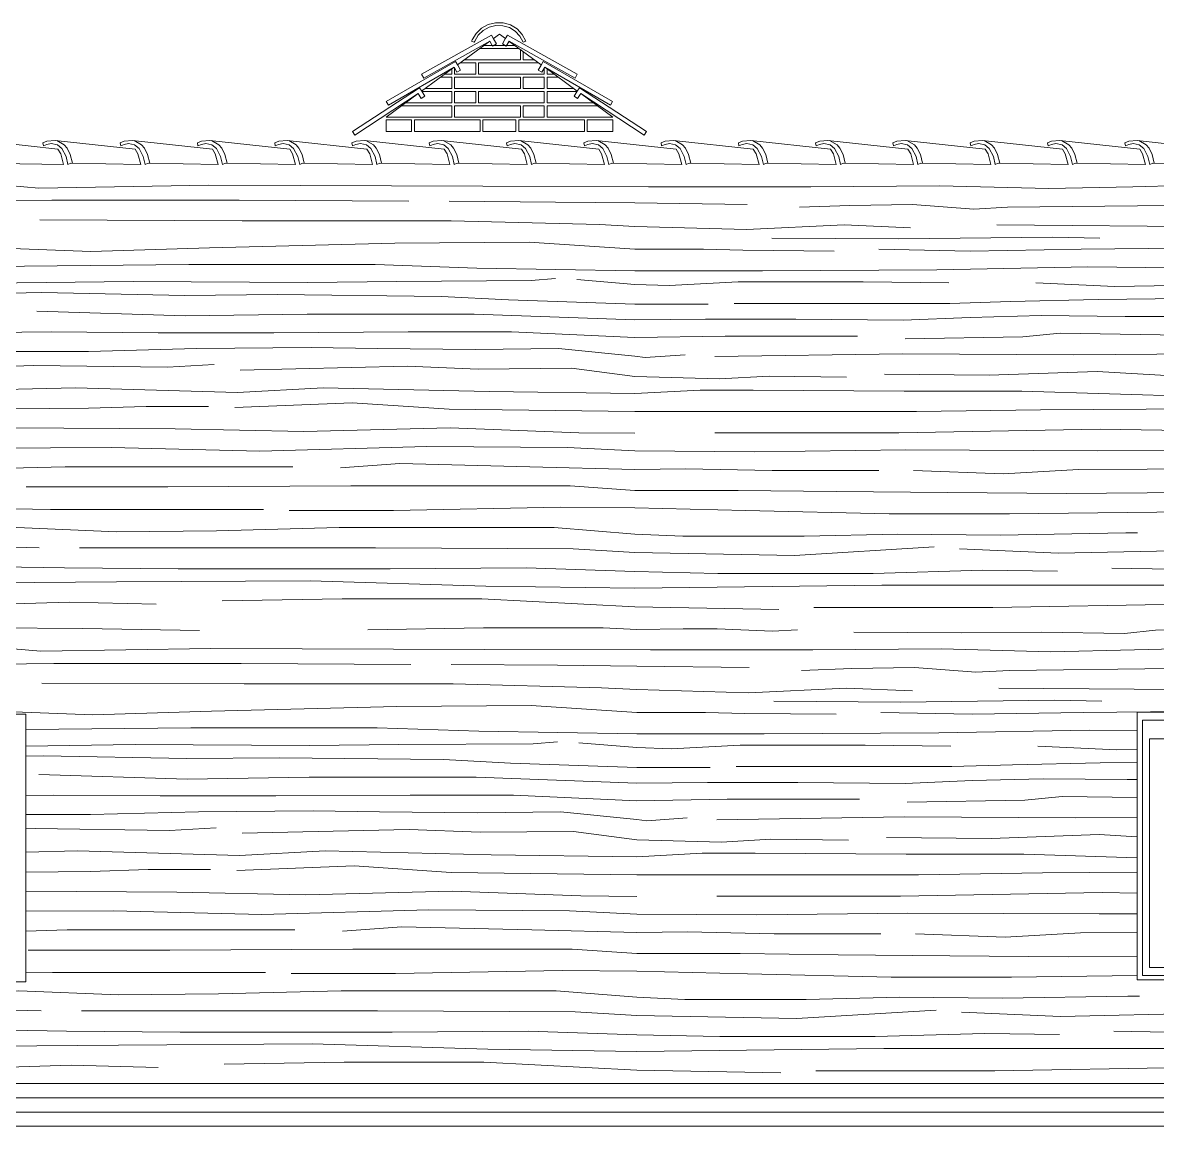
# Model space of a CAD drawing. Header units: millimetres. Extents: x -17502 to -16646, y 1856 to 2034.
# Drawn here: x -16860.433 to -16856.463, y 1867.485 to 1871.345 of the extents above; entities that cross this region are included whole.
import ezdxf

# ---------------------------------------------------------------- set-up
doc = ezdxf.new("R2010")
doc.units = ezdxf.units.MM
doc.layers.get('0').update_dxf_attribs({"lineweight": 9})
doc.layers.add('blocs', color=7, linetype='Continuous')
doc.layers.add('COUPE', color=7, linetype='Continuous', lineweight=9)

msp = doc.modelspace()

# ---------------------------------------------------------------- linework, layer by layer
at = {"lineweight": 9}
for points in [[(-16858.7859, 1871.2898), (-16858.7647, 1871.3052)], [(-16858.7435, 1871.2898), (-16858.7647, 1871.3052)], [(-16858.9111, 1871.1983), (-16858.7981, 1871.2808)], [(-16858.6962, 1871.2552), (-16858.8331, 1871.2552)], [(-16858.7099, 1871.2652), (-16858.8194, 1871.2652)], [(-16858.6183, 1871.1983), (-16858.7313, 1871.2808)], [(-16858.8878, 1871.2152), (-16858.6915, 1871.2152), (-16858.6915, 1871.2518)], [(-16858.6815, 1871.2445), (-16858.6815, 1871.2152), (-16858.6415, 1871.2152)], [(-16859.037, 1871.1062), (-16858.9233, 1871.1894)], [(-16858.9315, 1871.1833), (-16858.9315, 1871.1652), (-16858.9563, 1871.1652)], [(-16858.9015, 1871.2052), (-16858.8478, 1871.2052), (-16858.8478, 1871.1652), (-16858.9215, 1871.1652), (-16858.9215, 1871.1864)], [(-16858.6078, 1871.1864), (-16858.6078, 1871.1652), (-16858.8378, 1871.1652), (-16858.8378, 1871.2052), (-16858.6278, 1871.2052)], [(-16858.4923, 1871.1062), (-16858.6061, 1871.1894)], [(-16858.5978, 1871.1833), (-16858.5978, 1871.1652), (-16858.5731, 1871.1652)], [(-16858.97, 1871.1552), (-16858.9315, 1871.1552), (-16858.9315, 1871.1152), (-16859.0247, 1871.1152)], [(-16858.5594, 1871.1552), (-16858.5978, 1871.1552), (-16858.5978, 1871.1152), (-16858.5047, 1871.1152)], [(-16859.1615, 1871.0152), (-16859.0491, 1871.0974)], [(-16859.0364, 1871.1052), (-16858.9315, 1871.1052), (-16858.9315, 1871.0652), (-16859.0931, 1871.0652)], [(-16858.493, 1871.1052), (-16858.5978, 1871.1052), (-16858.5978, 1871.0652), (-16858.4362, 1871.0652)], [(-16858.3678, 1871.0152), (-16858.4802, 1871.0974)], [(-16859.1068, 1871.0552), (-16858.9315, 1871.0552), (-16858.9315, 1871.0152), (-16859.1615, 1871.0152)], [(-16858.4225, 1871.0552), (-16858.5978, 1871.0552), (-16858.5978, 1871.0152), (-16858.3678, 1871.0152)], [(-16854.7272, 1867.6354), (-16863.7273, 1867.6354)], [(-16854.7272, 1867.5854), (-16863.7273, 1867.5854)], [(-16854.8399, 1867.5354), (-16863.7273, 1867.5354)], [(-16854.796, 1867.4854), (-16863.7273, 1867.4854)]]:
    msp.add_lwpolyline(points, dxfattribs=at)
for points in [[(-16858.6915, 1871.1552), (-16858.9215, 1871.1552), (-16858.9215, 1871.1152), (-16858.6915, 1871.1152)], [(-16858.6078, 1871.1552), (-16858.6815, 1871.1552), (-16858.6815, 1871.1152), (-16858.6078, 1871.1152)], [(-16858.9215, 1871.1052), (-16858.8478, 1871.1052), (-16858.8478, 1871.0652), (-16858.9215, 1871.0652)], [(-16858.8378, 1871.1052), (-16858.6078, 1871.1052), (-16858.6078, 1871.0652), (-16858.8378, 1871.0652)], [(-16858.6915, 1871.0552), (-16858.9215, 1871.0552), (-16858.9215, 1871.0152), (-16858.6915, 1871.0152)], [(-16858.6078, 1871.0552), (-16858.6815, 1871.0552), (-16858.6815, 1871.0152), (-16858.6078, 1871.0152)], [(-16859.0722, 1870.9652), (-16859.1615, 1870.9652), (-16859.1615, 1871.0052), (-16859.0722, 1871.0052)], [(-16859.0622, 1871.0052), (-16858.8322, 1871.0052), (-16858.8322, 1870.9652), (-16859.0622, 1870.9652)], [(-16858.7072, 1870.9652), (-16858.8222, 1870.9652), (-16858.8222, 1871.0052), (-16858.7072, 1871.0052)], [(-16858.4672, 1871.0052), (-16858.6972, 1871.0052), (-16858.6972, 1870.9652), (-16858.4672, 1870.9652)], [(-16858.4572, 1870.9652), (-16858.3678, 1870.9652), (-16858.3678, 1871.0052), (-16858.4572, 1871.0052)], [(-16861.2832, 1868.9272), (-16860.422, 1868.9272), (-16860.422, 1867.9906), (-16861.2832, 1867.9906)], [(-16856.5337, 1868.9344), (-16855.6725, 1868.9344), (-16855.6725, 1867.9979), (-16856.5337, 1867.9979)], [(-16856.5143, 1868.9055), (-16855.6964, 1868.9055), (-16855.6964, 1868.0123), (-16856.5143, 1868.0123)], [(-16855.7204, 1868.8407), (-16856.4904, 1868.8407), (-16856.4904, 1868.0413), (-16855.7204, 1868.0413)]]:
    msp.add_lwpolyline(points, close=True, dxfattribs=at)
at = {"layer": 'blocs', "lineweight": 9}
for points in [[(-16862.7517, 1870.7832), (-16862.7318, 1870.7833), (-16862.35, 1870.7735), (-16862.0563, 1870.78), (-16861.5341, 1870.7931), (-16861.1589, 1870.7964), (-16860.64, 1870.7898), (-16860.3759, 1870.767), (-16859.7819, 1870.7768), (-16858.8225, 1870.7735), (-16858.2426, 1870.7719)], [(-16858.2426, 1870.7719), (-16857.6748, 1870.7719), (-16857.2245, 1870.7752), (-16856.8426, 1870.7654), (-16856.5489, 1870.7719), (-16856.0268, 1870.785), (-16855.6515, 1870.7883), (-16855.1326, 1870.7817), (-16854.8685, 1870.7589), (-16854.2746, 1870.7687), (-16853.3152, 1870.7654), (-16853.0327, 1870.7647)], [(-16860.8108, 1870.718), (-16860.3311, 1870.7245), (-16859.6752, 1870.7245), (-16859.0813, 1870.7212)], [(-16858.9409, 1870.7212), (-16858.5689, 1870.718), (-16858.2912, 1870.7155)], [(-16858.2912, 1870.7155), (-16857.8973, 1870.7099)], [(-16857.7146, 1870.7001), (-16857.5383, 1870.7066), (-16857.3197, 1870.7099), (-16857.1043, 1870.6936), (-16856.9868, 1870.7001), (-16856.419, 1870.7066), (-16855.8806, 1870.7132), (-16855.6527, 1870.7066), (-16855.496, 1870.7001)], [(-16860.3725, 1870.656), (-16859.6644, 1870.6528), (-16858.9334, 1870.6528), (-16858.4145, 1870.6393), (-16858.2912, 1870.6331)], [(-16858.2912, 1870.6331), (-16857.9006, 1870.6218), (-16857.5579, 1870.6381), (-16857.3262, 1870.6283)], [(-16857.0241, 1870.6382), (-16856.2344, 1870.6316), (-16855.6143, 1870.6349), (-16855.2325, 1870.6284), (-16854.9584, 1870.6414)], [(-16861.2123, 1870.5678), (-16860.7196, 1870.5646), (-16860.1941, 1870.545), (-16859.7797, 1870.558), (-16859.1303, 1870.5744), (-16858.6604, 1870.5776), (-16858.2912, 1870.5532)], [(-16857.8121, 1870.5923), (-16857.3683, 1870.5891), (-16856.8298, 1870.5956), (-16856.6634, 1870.5923)], [(-16858.2912, 1870.5532), (-16858.0503, 1870.5532), (-16857.9132, 1870.5499), (-16857.5934, 1870.5467)], [(-16857.4368, 1870.5532), (-16857.117, 1870.5467), (-16856.7286, 1870.5532), (-16856.3762, 1870.5564), (-16856.0694, 1870.5499), (-16855.8214, 1870.5662)], [(-16861.8031, 1870.4959), (-16861.6529, 1870.4894), (-16861.2907, 1870.4992), (-16860.5434, 1870.4927), (-16859.8516, 1870.4992), (-16859.1989, 1870.4992), (-16858.8432, 1870.4872), (-16858.2912, 1870.4781), (-16858.2912, 1870.4781)], [(-16858.2912, 1870.4781), (-16857.8447, 1870.4781), (-16857.2345, 1870.4813), (-16856.7058, 1870.4911), (-16856.4023, 1870.4879)], [(-16862.3955, 1870.4437), (-16862.1181, 1870.4306), (-16861.7755, 1870.4371), (-16861.5927, 1870.4469), (-16861.1032, 1870.4469), (-16860.9694, 1870.4339), (-16860.555, 1870.4339), (-16860.0467, 1870.4405), (-16859.4365, 1870.4373), (-16859.1232, 1870.4405), (-16858.6532, 1870.4438), (-16858.5684, 1870.4503)], [(-16858.4933, 1870.447), (-16858.2912, 1870.43)], [(-16858.2912, 1870.43), (-16858.1707, 1870.4258), (-16857.9292, 1870.4388), (-16857.4919, 1870.4388), (-16857.1917, 1870.4356)], [(-16856.8882, 1870.4356), (-16856.6108, 1870.4225), (-16856.2681, 1870.429), (-16856.0854, 1870.4388), (-16855.5959, 1870.4388), (-16855.4621, 1870.4258), (-16855.0476, 1870.4258), (-16854.5394, 1870.4324), (-16853.9291, 1870.4292), (-16853.6158, 1870.4324), (-16853.1459, 1870.4357), (-16853.0611, 1870.4422)], [(-16861.7284, 1870.385), (-16861.34, 1870.3883), (-16860.8505, 1870.3915), (-16860.3675, 1870.4013), (-16859.865, 1870.3915), (-16859.5419, 1870.3948), (-16858.9675, 1870.3883), (-16858.7326, 1870.3757), (-16858.2912, 1870.3606), (-16858.2912, 1870.3606)], [(-16857.9428, 1870.3638), (-16857.6556, 1870.3638), (-16857.4206, 1870.3638), (-16857.1889, 1870.3638), (-16856.9768, 1870.3704), (-16856.6701, 1870.3769), (-16856.3698, 1870.3802), (-16856.3241, 1870.3802)], [(-16858.2912, 1870.3606), (-16858.0341, 1870.3606)], [(-16860.3835, 1870.3361), (-16859.8647, 1870.3197), (-16859.4372, 1870.3263), (-16858.853, 1870.3263), (-16858.2912, 1870.3057), (-16858.2912, 1870.3057)], [(-16858.2912, 1870.3057), (-16858.0441, 1870.3083), (-16857.7275, 1870.3083), (-16857.3522, 1870.3051), (-16857.1173, 1870.3149), (-16856.8692, 1870.3214), (-16856.5755, 1870.3181), (-16856.1513, 1870.3181), (-16855.7989, 1870.3181), (-16855.4506, 1870.3182), (-16855.1275, 1870.3247), (-16854.9969, 1870.3247)], [(-16861.1096, 1870.2642), (-16860.643, 1870.2609), (-16860.3329, 1870.2642), (-16859.959, 1870.2609), (-16859.5543, 1870.2609), (-16859.0844, 1870.2642), (-16858.7221, 1870.2642), (-16858.2912, 1870.2442)], [(-16858.2912, 1870.2442), (-16857.9747, 1870.2496), (-16857.6941, 1870.2496), (-16857.5113, 1870.2496)], [(-16857.3449, 1870.2398), (-16856.9337, 1870.2463), (-16856.8032, 1870.2593), (-16856.3822, 1870.2528), (-16856.0526, 1870.2593), (-16855.7263, 1870.2561)], [(-16861.7524, 1870.1957), (-16861.3478, 1870.2022), (-16860.9888, 1870.1957), (-16860.5189, 1870.1957), (-16860.2023, 1870.1957), (-16859.8245, 1870.2057), (-16859.4231, 1870.2089), (-16859.1914, 1870.2057), (-16858.8487, 1870.2024), (-16858.5583, 1870.2057), (-16858.2912, 1870.179), (-16858.2912, 1870.179)], [(-16858.2912, 1870.179), (-16858.2553, 1870.1746), (-16858.115, 1870.1843)], [(-16858.0106, 1870.1778), (-16857.3546, 1870.1876), (-16856.7574, 1870.1843), (-16856.3169, 1870.1876)], [(-16861.0094, 1870.124), (-16860.3959, 1870.1469), (-16859.9259, 1870.1403), (-16859.7628, 1870.1501)], [(-16859.6714, 1870.1306), (-16859.0873, 1870.1436), (-16858.8392, 1870.1338), (-16858.5129, 1870.1371), (-16858.2912, 1870.1074)], [(-16858.2912, 1870.1074), (-16857.9944, 1870.0996), (-16857.8214, 1870.1094), (-16857.5506, 1870.1061)], [(-16857.4168, 1870.1159), (-16857.0513, 1870.1126), (-16856.6727, 1870.1257), (-16856.3301, 1870.1061), (-16856.0559, 1870.1192), (-16855.7492, 1870.1224), (-16855.6186, 1870.1159)], [(-16863.7985, 1870.0564), (-16863.5701, 1870.0685), (-16863.384, 1870.0685), (-16862.8554, 1870.0653), (-16862.4442, 1870.0653), (-16861.8307, 1870.0457), (-16861.4032, 1870.049), (-16861.0573, 1870.0751), (-16860.7277, 1870.0555), (-16860.6493, 1870.0588), (-16860.2479, 1870.0685), (-16860.1272, 1870.0653), (-16859.6813, 1870.0522), (-16859.3811, 1870.0686), (-16858.8002, 1870.0555), (-16858.2912, 1870.0483)], [(-16858.2912, 1870.0483), (-16858.0627, 1870.0605), (-16857.8767, 1870.0605), (-16857.348, 1870.0572), (-16856.9368, 1870.0572), (-16856.3233, 1870.0376), (-16855.8958, 1870.0409), (-16855.5499, 1870.067), (-16855.2203, 1870.0474), (-16855.142, 1870.0507), (-16854.7406, 1870.0605), (-16854.6198, 1870.0572), (-16854.174, 1870.0442), (-16853.8738, 1870.0605), (-16853.3162, 1870.0479)], [(-16863.7985, 1869.9935), (-16863.2763, 1869.9935), (-16862.8129, 1869.9935), (-16862.3789, 1870), (-16861.8241, 1870.0033), (-16861.3575, 1869.9967), (-16860.6167, 1869.9935), (-16860.2022, 1869.9967), (-16860.0009, 1870.0033), (-16859.7823, 1870.0033)], [(-16859.6909, 1870), (-16859.2797, 1870.0163), (-16858.9403, 1869.9935), (-16858.2912, 1869.9854), (-16858.2912, 1869.9854)], [(-16858.2912, 1869.9854), (-16857.769, 1869.9854), (-16857.3056, 1869.9854), (-16856.8716, 1869.9919), (-16856.3168, 1869.9952), (-16855.8501, 1869.9886), (-16855.1093, 1869.9854), (-16854.6949, 1869.9886), (-16854.4935, 1869.9952), (-16854.2749, 1869.9952)], [(-16860.918, 1869.9217), (-16860.484, 1869.9282), (-16859.8998, 1869.925), (-16859.4495, 1869.9152), (-16858.9371, 1869.9282), (-16858.4868, 1869.9115), (-16858.2912, 1869.9094)], [(-16858.0106, 1869.9104), (-16857.3677, 1869.9104), (-16856.6628, 1869.9234), (-16856.0167, 1869.9136), (-16855.5239, 1869.9104)], [(-16863.7985, 1869.856), (-16863.3782, 1869.8531), (-16862.8495, 1869.8596), (-16862.1805, 1869.8564), (-16861.3647, 1869.8596), (-16860.7651, 1869.8564), (-16860.1222, 1869.8596), (-16859.6033, 1869.8466), (-16859.0192, 1869.8629), (-16858.5264, 1869.8596), (-16858.2912, 1869.8479)], [(-16858.2912, 1869.8479), (-16857.8708, 1869.845), (-16857.3422, 1869.8516), (-16856.6732, 1869.8483), (-16855.8573, 1869.8516), (-16855.2578, 1869.8483), (-16854.6149, 1869.8515), (-16854.096, 1869.8385), (-16853.5118, 1869.8548), (-16853.4717, 1869.8545)], [(-16861.0329, 1869.7773), (-16860.7238, 1869.781), (-16860.2843, 1869.7922), (-16859.9342, 1869.7922), (-16859.6624, 1869.7922), (-16859.4873, 1869.7922)], [(-16859.3212, 1869.7885), (-16859.1127, 1869.8034), (-16858.6583, 1869.7922), (-16858.2912, 1869.783), (-16858.2912, 1869.783)], [(-16858.2912, 1869.783), (-16858.1131, 1869.7852), (-16857.8109, 1869.7793), (-16857.5442, 1869.7793), (-16857.4376, 1869.7793)], [(-16857.3161, 1869.7793), (-16857.002, 1869.7674), (-16856.7383, 1869.7822), (-16856.2584, 1869.7852), (-16855.8613, 1869.7793), (-16855.6925, 1869.7822)], [(-16860.4203, 1869.7215), (-16859.925, 1869.7215), (-16859.2845, 1869.7252), (-16858.5173, 1869.7252), (-16858.2912, 1869.7097)], [(-16858.2912, 1869.7097), (-16857.929, 1869.7097), (-16857.5863, 1869.7059), (-16857.1953, 1869.7022), (-16856.7819, 1869.6985), (-16856.3574, 1869.7022), (-16855.9291, 1869.7059), (-16855.5455, 1869.7171), (-16855.2439, 1869.6985), (-16855.0353, 1869.7208), (-16855.013, 1869.7022)], [(-16863.7985, 1869.6568), (-16863.4105, 1869.6469), (-16862.9077, 1869.6357), (-16862.4869, 1869.6357), (-16861.8687, 1869.6432), (-16861.3064, 1869.6469), (-16860.7813, 1869.6506), (-16860.335, 1869.6432), (-16859.9104, 1869.6432), (-16859.5902, 1869.6432)], [(-16859.5008, 1869.6395), (-16859.1358, 1869.6395), (-16858.5511, 1869.6506), (-16858.2912, 1869.6484)], [(-16858.2912, 1869.6487), (-16857.9031, 1869.6388), (-16857.4004, 1869.6276), (-16856.9796, 1869.6276), (-16856.3614, 1869.6351), (-16855.799, 1869.6388), (-16855.2739, 1869.6425), (-16854.8276, 1869.6351), (-16854.4031, 1869.6351), (-16854.0828, 1869.6351)], [(-16861.939, 1869.5725), (-16861.265, 1869.5725), (-16860.833, 1869.5688), (-16860.4531, 1869.5799), (-16860.1041, 1869.565), (-16859.7541, 1869.5687), (-16859.3258, 1869.5799), (-16858.5735, 1869.5799), (-16858.2912, 1869.5568)], [(-16858.2912, 1869.5568), (-16858.1224, 1869.5495), (-16857.6979, 1869.5495), (-16857.3701, 1869.5569), (-16857.0126, 1869.5532), (-16856.5732, 1869.5607), (-16856.5322, 1869.5607)], [(-16862.6618, 1869.5129), (-16862.3154, 1869.498), (-16861.8015, 1869.5091), (-16861.3136, 1869.5203), (-16860.8183, 1869.5203), (-16860.3756, 1869.5091)], [(-16860.2341, 1869.5091), (-16859.7313, 1869.5091), (-16859.1988, 1869.5091), (-16858.5061, 1869.5054), (-16858.2912, 1869.4925)], [(-16858.2912, 1869.4925), (-16857.7317, 1869.4824), (-16857.2438, 1869.5122)], [(-16857.1544, 1869.5048), (-16856.8081, 1869.4899), (-16856.2942, 1869.501), (-16855.8063, 1869.5122), (-16855.311, 1869.5122), (-16854.8683, 1869.501)], [(-16862.1296, 1869.4458), (-16861.4965, 1869.4347), (-16860.9639, 1869.4496), (-16860.2869, 1869.4384), (-16859.8884, 1869.4347), (-16859.1473, 1869.4347), (-16858.6706, 1869.4384)], [(-16858.6706, 1869.4384), (-16858.2912, 1869.4254)], [(-16858.2912, 1869.4254), (-16858.0001, 1869.4191), (-16857.4564, 1869.4191), (-16857.0728, 1869.4303), (-16856.8121, 1869.4266)], [(-16856.6222, 1869.4378), (-16855.9891, 1869.4266), (-16855.4566, 1869.4415), (-16854.7795, 1869.4303), (-16854.3811, 1869.4266), (-16853.8158, 1869.4266)], [(-16863.7985, 1869.3756), (-16862.9334, 1869.3862), (-16862.0322, 1869.3862), (-16861.3097, 1869.3862), (-16860.5351, 1869.3862), (-16860.1042, 1869.3899), (-16859.4264, 1869.3936), (-16858.8119, 1869.375), (-16858.2912, 1869.3675)], [(-16858.2912, 1869.3675), (-16857.4261, 1869.3781), (-16856.5249, 1869.3781), (-16855.8024, 1869.3781), (-16855.0278, 1869.3781), (-16854.5968, 1869.3818), (-16853.919, 1869.3856), (-16853.8504, 1869.3835)], [(-16863.1717, 1869.3081), (-16862.546, 1869.3081), (-16861.8794, 1869.3192), (-16861.3543, 1869.3118), (-16860.8553, 1869.3006), (-16860.2706, 1869.3192), (-16859.9662, 1869.3118)], [(-16859.7353, 1869.323), (-16859.3145, 1869.3304), (-16858.8267, 1869.3304)], [(-16858.8267, 1869.3304), (-16858.2912, 1869.3023)], [(-16857.6643, 1869.3), (-16857.0387, 1869.3), (-16856.372, 1869.3112), (-16855.8469, 1869.3037), (-16855.3479, 1869.2925), (-16854.7632, 1869.3112), (-16854.4589, 1869.3037)], [(-16858.2912, 1869.3023), (-16857.7872, 1869.2925)], [(-16863.0318, 1869.222), (-16862.6565, 1869.2196), (-16862.3755, 1869.222), (-16862.0849, 1869.2171), (-16861.976, 1869.2292), (-16861.4795, 1869.2341), (-16861.1671, 1869.2292), (-16860.8474, 1869.222), (-16860.5423, 1869.2292), (-16860.2226, 1869.2268), (-16859.8138, 1869.2196)], [(-16859.2253, 1869.222), (-16858.8209, 1869.2292), (-16858.402, 1869.2292), (-16858.2842, 1869.2235)], [(-16858.2842, 1869.2235), (-16858.1218, 1869.2248), (-16858.0024, 1869.2248), (-16857.8096, 1869.2169), (-16857.7212, 1869.2222)], [(-16857.5245, 1869.2139), (-16857.1491, 1869.2115), (-16856.8682, 1869.2139), (-16856.5776, 1869.209), (-16856.4686, 1869.2211), (-16855.9722, 1869.226), (-16855.6598, 1869.2211), (-16855.3401, 1869.2139), (-16855.035, 1869.2211), (-16854.7153, 1869.2187), (-16854.3065, 1869.2115)], [(-16863.743, 1869.1599), (-16863.1752, 1869.1599), (-16862.7249, 1869.1631), (-16862.343, 1869.1533), (-16862.0493, 1869.1599), (-16861.5272, 1869.1729), (-16861.1519, 1869.1762), (-16860.633, 1869.1696), (-16860.3689, 1869.1468), (-16859.775, 1869.1566), (-16858.8155, 1869.1533), (-16858.2357, 1869.1518)], [(-16858.2357, 1869.1518), (-16857.6679, 1869.1518), (-16857.2175, 1869.155), (-16856.8357, 1869.1452), (-16856.542, 1869.1518), (-16856.0198, 1869.1648), (-16855.6446, 1869.1681), (-16855.1257, 1869.1616), (-16854.8616, 1869.1387), (-16854.2676, 1869.1485), (-16854.04, 1869.1477)], [(-16860.8039, 1869.0978), (-16860.3242, 1869.1043), (-16859.6682, 1869.1043), (-16859.0743, 1869.1011)], [(-16858.934, 1869.1011), (-16858.5619, 1869.0978), (-16858.2842, 1869.0953)], [(-16858.2842, 1869.0953), (-16857.8904, 1869.0897)], [(-16857.7076, 1869.0799), (-16857.5314, 1869.0865), (-16857.3127, 1869.0897), (-16857.0974, 1869.0734), (-16856.9799, 1869.0799), (-16856.4121, 1869.0865), (-16855.8736, 1869.093), (-16855.6457, 1869.0864), (-16855.4891, 1869.0799)], [(-16860.3656, 1869.0359), (-16859.6574, 1869.0326), (-16858.9264, 1869.0326), (-16858.4076, 1869.0191), (-16858.2842, 1869.0129)], [(-16858.2842, 1869.0129), (-16857.8936, 1869.0016), (-16857.551, 1869.0179), (-16857.3193, 1869.0082)], [(-16857.0172, 1869.018), (-16856.2274, 1869.0115), (-16855.6074, 1869.0147), (-16855.2256, 1869.0082), (-16854.9514, 1869.0213)], [(-16861.2054, 1868.9477), (-16860.7126, 1868.9444), (-16860.1872, 1868.9248), (-16859.7727, 1868.9379), (-16859.1233, 1868.9542), (-16858.6534, 1868.9574), (-16858.2842, 1868.933)], [(-16857.8051, 1868.9721), (-16857.3613, 1868.9689), (-16856.8228, 1868.9754), (-16856.6564, 1868.9721)], [(-16858.2842, 1868.933), (-16858.0433, 1868.933), (-16857.9063, 1868.9297), (-16857.5865, 1868.9265)], [(-16857.4298, 1868.933), (-16857.11, 1868.9265), (-16856.7217, 1868.933), (-16856.3692, 1868.9363), (-16856.2827, 1868.9344)], [(-16860.422, 1868.8736), (-16859.8446, 1868.879), (-16859.1919, 1868.879), (-16858.8362, 1868.867), (-16858.2842, 1868.8579), (-16858.2842, 1868.8579)], [(-16858.2842, 1868.8579), (-16857.8378, 1868.8579), (-16857.2275, 1868.8611), (-16856.6989, 1868.8709), (-16856.5337, 1868.8692)], [(-16860.422, 1868.8153), (-16860.0398, 1868.8203), (-16859.4295, 1868.8171), (-16859.1162, 1868.8203), (-16858.6463, 1868.8236), (-16858.5614, 1868.8301)], [(-16858.4864, 1868.8269), (-16858.2842, 1868.8098)], [(-16858.2842, 1868.8098), (-16858.1637, 1868.8056), (-16857.9222, 1868.8187), (-16857.485, 1868.8187), (-16857.1847, 1868.8154)], [(-16856.8812, 1868.8154), (-16856.6038, 1868.8023), (-16856.5337, 1868.8037)], [(-16860.422, 1868.7799), (-16860.3606, 1868.7811), (-16859.858, 1868.7713), (-16859.5349, 1868.7746), (-16858.9606, 1868.7681), (-16858.7256, 1868.7555), (-16858.2842, 1868.7404), (-16858.2842, 1868.7404)], [(-16857.9358, 1868.7437), (-16857.6486, 1868.7437), (-16857.4137, 1868.7437), (-16857.182, 1868.7437), (-16856.9699, 1868.7502), (-16856.6631, 1868.7567), (-16856.5337, 1868.7581)], [(-16860.3766, 1868.7159), (-16859.8577, 1868.6996), (-16859.4302, 1868.7061), (-16858.8461, 1868.7061), (-16858.2842, 1868.6855), (-16858.2842, 1868.6855)], [(-16858.2842, 1868.7404), (-16858.0272, 1868.7404)], [(-16858.2842, 1868.6855), (-16858.0371, 1868.6882), (-16857.7206, 1868.6882), (-16857.3453, 1868.6849), (-16857.1103, 1868.6947), (-16856.8623, 1868.7012), (-16856.5686, 1868.698), (-16856.5337, 1868.698)], [(-16860.422, 1868.643), (-16860.326, 1868.644), (-16859.952, 1868.6407), (-16859.5474, 1868.6407), (-16859.0774, 1868.644), (-16858.7152, 1868.644), (-16858.2842, 1868.624)], [(-16857.338, 1868.6196), (-16856.9268, 1868.6261), (-16856.7962, 1868.6392), (-16856.5337, 1868.6351)], [(-16858.2842, 1868.624), (-16857.9678, 1868.6294), (-16857.6871, 1868.6294), (-16857.5044, 1868.6294)], [(-16860.422, 1868.5755), (-16860.1954, 1868.5755), (-16859.8175, 1868.5855), (-16859.4161, 1868.5888), (-16859.1844, 1868.5855), (-16858.8418, 1868.5822), (-16858.5513, 1868.5855), (-16858.2842, 1868.5589), (-16858.2842, 1868.5589)], [(-16858.2842, 1868.5589), (-16858.2484, 1868.5544), (-16858.108, 1868.5642)], [(-16858.0036, 1868.5576), (-16857.3477, 1868.5674), (-16856.7505, 1868.5642), (-16856.5337, 1868.5658)], [(-16860.422, 1868.5255), (-16860.3889, 1868.5267), (-16859.919, 1868.5202), (-16859.7558, 1868.5299)], [(-16859.6644, 1868.5104), (-16859.0803, 1868.5234), (-16858.8323, 1868.5136), (-16858.5059, 1868.5169), (-16858.2842, 1868.4872)], [(-16858.2842, 1868.4872), (-16857.9874, 1868.4794), (-16857.8145, 1868.4892), (-16857.5436, 1868.4859)], [(-16857.4098, 1868.4957), (-16857.0443, 1868.4925), (-16856.6658, 1868.5055), (-16856.5337, 1868.498)], [(-16860.422, 1868.444), (-16860.241, 1868.4484), (-16860.1202, 1868.4451), (-16859.6744, 1868.4321), (-16859.3742, 1868.4484), (-16858.7933, 1868.4353), (-16858.2842, 1868.4281)], [(-16858.2842, 1868.4281), (-16858.0558, 1868.4403), (-16857.8697, 1868.4403), (-16857.3411, 1868.437), (-16856.9299, 1868.437), (-16856.5337, 1868.4244)], [(-16859.6839, 1868.3798), (-16859.2727, 1868.3961), (-16858.9333, 1868.3733), (-16858.2842, 1868.3652), (-16858.2842, 1868.3652)], [(-16860.422, 1868.3748), (-16860.1953, 1868.3766), (-16859.9939, 1868.3831), (-16859.7753, 1868.3831)], [(-16858.2842, 1868.3652), (-16857.762, 1868.3652), (-16857.2986, 1868.3652), (-16856.8646, 1868.3717), (-16856.5337, 1868.3737)], [(-16860.422, 1868.3078), (-16859.8929, 1868.3048), (-16859.4425, 1868.295), (-16858.9302, 1868.3081), (-16858.4798, 1868.2913), (-16858.2842, 1868.2892)], [(-16858.0036, 1868.2902), (-16857.3608, 1868.2902), (-16856.6559, 1868.3032), (-16856.5337, 1868.3014)], [(-16860.422, 1868.2379), (-16860.1153, 1868.2395), (-16859.5964, 1868.2264), (-16859.0122, 1868.2427), (-16858.5195, 1868.2395), (-16858.2842, 1868.2277)], [(-16858.2842, 1868.2277), (-16857.8639, 1868.2248), (-16857.3352, 1868.2314), (-16856.6662, 1868.2281), (-16856.5337, 1868.2286)], [(-16860.422, 1868.1683), (-16860.2774, 1868.172), (-16859.9273, 1868.172), (-16859.6554, 1868.172), (-16859.4804, 1868.172)], [(-16859.3143, 1868.1683), (-16859.1057, 1868.1832), (-16858.6514, 1868.172), (-16858.2842, 1868.1628), (-16858.2842, 1868.1628)], [(-16858.2842, 1868.1628), (-16858.1062, 1868.165), (-16857.8039, 1868.1591), (-16857.5373, 1868.1591), (-16857.4306, 1868.1591)], [(-16857.3091, 1868.1591), (-16856.9951, 1868.1472), (-16856.7314, 1868.1621), (-16856.5337, 1868.1633)], [(-16860.4134, 1868.1013), (-16859.9181, 1868.1013), (-16859.2775, 1868.105), (-16858.5104, 1868.105), (-16858.2842, 1868.0895)], [(-16858.2842, 1868.0895), (-16857.922, 1868.0895), (-16857.5794, 1868.0857), (-16857.1884, 1868.082), (-16856.775, 1868.0783), (-16856.5337, 1868.0804)], [(-16860.422, 1868.0246), (-16860.328, 1868.023), (-16859.9035, 1868.023), (-16859.5832, 1868.023)], [(-16859.4938, 1868.0193), (-16859.1289, 1868.0193), (-16858.5442, 1868.0305), (-16858.2842, 1868.0282)], [(-16858.2842, 1868.0285), (-16857.8962, 1868.0186), (-16857.3934, 1868.0075), (-16856.9726, 1868.0075), (-16856.5337, 1868.0127)], [(-16861.9321, 1867.9523), (-16861.258, 1867.9523), (-16860.826, 1867.9486), (-16860.4461, 1867.9597), (-16860.0972, 1867.9448), (-16859.7471, 1867.9486), (-16859.3189, 1867.9597), (-16858.5666, 1867.9597), (-16858.2842, 1867.9367)], [(-16858.2842, 1867.9367), (-16858.1155, 1867.9293), (-16857.6909, 1867.9293), (-16857.3632, 1867.9368), (-16857.0057, 1867.933), (-16856.5662, 1867.9405), (-16856.5253, 1867.9405)], [(-16862.6548, 1867.8927), (-16862.3085, 1867.8778), (-16861.7945, 1867.889), (-16861.3067, 1867.9001), (-16860.8114, 1867.9001), (-16860.3686, 1867.889)], [(-16860.2271, 1867.889), (-16859.7244, 1867.889), (-16859.1918, 1867.889), (-16858.4991, 1867.8852), (-16858.2842, 1867.8724)], [(-16858.2842, 1867.8724), (-16857.7247, 1867.8623), (-16857.2369, 1867.892)], [(-16857.1475, 1867.8846), (-16856.8011, 1867.8697), (-16856.2872, 1867.8809), (-16855.7993, 1867.892), (-16855.304, 1867.892), (-16854.8613, 1867.8809)], [(-16862.1226, 1867.8257), (-16861.4895, 1867.8145), (-16860.9569, 1867.8294), (-16860.2799, 1867.8182), (-16859.8814, 1867.8145), (-16859.1403, 1867.8145), (-16858.6637, 1867.8182)], [(-16858.6637, 1867.8182), (-16858.2842, 1867.8052)], [(-16858.2842, 1867.8052), (-16857.9932, 1867.799), (-16857.4495, 1867.799), (-16857.0659, 1867.8101), (-16856.8052, 1867.8064)], [(-16856.6153, 1867.8176), (-16855.9821, 1867.8064), (-16855.4496, 1867.8213), (-16854.7726, 1867.8101), (-16854.7272, 1867.8094)], [(-16863.7916, 1867.7555), (-16862.9265, 1867.766), (-16862.0253, 1867.766), (-16861.3028, 1867.766), (-16860.5282, 1867.766), (-16860.0972, 1867.7697), (-16859.4194, 1867.7735), (-16858.805, 1867.7548), (-16858.2842, 1867.7474)], [(-16858.2842, 1867.7474), (-16857.4191, 1867.7579), (-16856.5179, 1867.7579), (-16855.7954, 1867.7579), (-16855.0208, 1867.7579), (-16854.7345, 1867.7604)], [(-16863.1647, 1867.6879), (-16862.5391, 1867.6879), (-16861.8724, 1867.6991), (-16861.3473, 1867.6916), (-16860.8483, 1867.6805), (-16860.2636, 1867.6991), (-16859.9593, 1867.6916)], [(-16859.7284, 1867.7028), (-16859.3076, 1867.7102), (-16858.8197, 1867.7102)], [(-16858.8197, 1867.7102), (-16858.2842, 1867.6821)], [(-16858.2842, 1867.6821), (-16857.7803, 1867.6724)], [(-16857.6574, 1867.6798), (-16857.0317, 1867.6798), (-16856.3651, 1867.691), (-16856.3106, 1867.6902)]]:
    msp.add_lwpolyline(points, dxfattribs=at)
at = {"layer": 'COUPE', "color": 7, "linetype": 'Continuous', "lineweight": 9}
for p, q in [((-16860.5893, 1870.9338), (-16860.3098, 1870.9028)), ((-16860.3622, 1870.9256), (-16860.3481, 1870.9313)), ((-16860.3602, 1870.9144), (-16860.3622, 1870.9256)), ((-16860.3484, 1870.9197), (-16860.3602, 1870.9144)), ((-16860.3329, 1870.9227), (-16860.3484, 1870.9197)), ((-16860.3481, 1870.9313), (-16860.3189, 1870.9338)), ((-16860.3114, 1870.9181), (-16860.3329, 1870.9227)), ((-16860.3189, 1870.9338), (-16860.0394, 1870.9028)), ((-16860.3133, 1870.9338), (-16860.2872, 1870.9184)), ((-16860.296, 1870.9056), (-16860.3114, 1870.9181)), ((-16860.3098, 1870.9028), (-16860.2998, 1870.8867)), ((-16860.2811, 1870.8779), (-16860.296, 1870.9056)), ((-16860.2872, 1870.9184), (-16860.2773, 1870.9064)), ((-16860.2773, 1870.9064), (-16860.2663, 1870.8843)), ((-16860.0918, 1870.9256), (-16860.0777, 1870.9313)), ((-16860.0898, 1870.9144), (-16860.0918, 1870.9256)), ((-16860.078, 1870.9197), (-16860.0898, 1870.9144)), ((-16860.0625, 1870.9227), (-16860.078, 1870.9197)), ((-16860.0777, 1870.9313), (-16860.0485, 1870.9338)), ((-16860.041, 1870.9181), (-16860.0625, 1870.9227)), ((-16860.0485, 1870.9338), (-16859.769, 1870.9028)), ((-16860.0429, 1870.9338), (-16860.0168, 1870.9184)), ((-16860.0256, 1870.9056), (-16860.041, 1870.9181)), ((-16860.0394, 1870.9028), (-16860.0294, 1870.8867)), ((-16860.0107, 1870.8779), (-16860.0256, 1870.9056)), ((-16860.0168, 1870.9184), (-16860.0069, 1870.9064)), ((-16860.0069, 1870.9064), (-16859.9959, 1870.8843)), ((-16859.8214, 1870.9256), (-16859.8073, 1870.9313)), ((-16859.8194, 1870.9144), (-16859.8214, 1870.9256)), ((-16859.8076, 1870.9197), (-16859.8194, 1870.9144)), ((-16859.7921, 1870.9227), (-16859.8076, 1870.9197)), ((-16859.8073, 1870.9313), (-16859.7781, 1870.9338)), ((-16859.7706, 1870.9181), (-16859.7921, 1870.9227)), ((-16859.7781, 1870.9338), (-16859.4986, 1870.9028)), ((-16859.7725, 1870.9338), (-16859.7464, 1870.9184)), ((-16859.7552, 1870.9056), (-16859.7706, 1870.9181)), ((-16859.769, 1870.9028), (-16859.759, 1870.8867)), ((-16859.7403, 1870.8779), (-16859.7552, 1870.9056)), ((-16859.7464, 1870.9184), (-16859.7365, 1870.9064)), ((-16859.7365, 1870.9064), (-16859.7255, 1870.8843)), ((-16859.551, 1870.9256), (-16859.5369, 1870.9313)), ((-16859.549, 1870.9144), (-16859.551, 1870.9256)), ((-16859.5372, 1870.9197), (-16859.549, 1870.9144)), ((-16859.5217, 1870.9227), (-16859.5372, 1870.9197)), ((-16859.5369, 1870.9313), (-16859.5077, 1870.9338)), ((-16859.5002, 1870.9181), (-16859.5217, 1870.9227)), ((-16859.5077, 1870.9338), (-16859.2282, 1870.9028)), ((-16859.5021, 1870.9338), (-16859.476, 1870.9184)), ((-16859.4848, 1870.9056), (-16859.5002, 1870.9181)), ((-16859.4986, 1870.9028), (-16859.4886, 1870.8867)), ((-16859.4699, 1870.8779), (-16859.4848, 1870.9056)), ((-16859.476, 1870.9184), (-16859.4661, 1870.9064)), ((-16859.4661, 1870.9064), (-16859.4551, 1870.8843)), ((-16859.2806, 1870.9256), (-16859.2665, 1870.9313)), ((-16859.2786, 1870.9144), (-16859.2806, 1870.9256)), ((-16859.2668, 1870.9197), (-16859.2786, 1870.9144)), ((-16859.2513, 1870.9227), (-16859.2668, 1870.9197)), ((-16859.2665, 1870.9313), (-16859.2373, 1870.9338)), ((-16859.2298, 1870.9181), (-16859.2513, 1870.9227)), ((-16859.2373, 1870.9338), (-16858.9578, 1870.9028)), ((-16859.2317, 1870.9338), (-16859.2056, 1870.9184)), ((-16859.2144, 1870.9056), (-16859.2298, 1870.9181)), ((-16859.2282, 1870.9028), (-16859.2182, 1870.8867)), ((-16859.1995, 1870.8779), (-16859.2144, 1870.9056)), ((-16859.2056, 1870.9184), (-16859.1957, 1870.9064)), ((-16859.1957, 1870.9064), (-16859.1847, 1870.8843)), ((-16859.0102, 1870.9256), (-16858.9961, 1870.9313)), ((-16859.0082, 1870.9144), (-16859.0102, 1870.9256)), ((-16858.9964, 1870.9197), (-16859.0082, 1870.9144)), ((-16858.9809, 1870.9227), (-16858.9964, 1870.9197)), ((-16858.9961, 1870.9313), (-16858.9669, 1870.9338)), ((-16858.9594, 1870.9181), (-16858.9809, 1870.9227)), ((-16858.9669, 1870.9338), (-16858.6874, 1870.9028)), ((-16858.9613, 1870.9338), (-16858.9352, 1870.9184)), ((-16858.944, 1870.9056), (-16858.9594, 1870.9181)), ((-16858.9578, 1870.9028), (-16858.9478, 1870.8867)), ((-16858.9292, 1870.8779), (-16858.944, 1870.9056)), ((-16858.9352, 1870.9184), (-16858.9253, 1870.9064)), ((-16858.9253, 1870.9064), (-16858.9143, 1870.8843)), ((-16858.7398, 1870.9256), (-16858.7257, 1870.9313)), ((-16858.7378, 1870.9144), (-16858.7398, 1870.9256)), ((-16858.726, 1870.9197), (-16858.7378, 1870.9144)), ((-16858.7105, 1870.9227), (-16858.726, 1870.9197)), ((-16858.7257, 1870.9313), (-16858.6966, 1870.9338)), ((-16858.689, 1870.9181), (-16858.7105, 1870.9227)), ((-16858.6966, 1870.9338), (-16858.417, 1870.9028)), ((-16858.6909, 1870.9338), (-16858.6648, 1870.9184)), ((-16858.6736, 1870.9056), (-16858.689, 1870.9181)), ((-16858.6874, 1870.9028), (-16858.6774, 1870.8867)), ((-16858.6588, 1870.8779), (-16858.6736, 1870.9056)), ((-16858.6648, 1870.9184), (-16858.6549, 1870.9064)), ((-16858.6549, 1870.9064), (-16858.6439, 1870.8843)), ((-16858.4694, 1870.9256), (-16858.4553, 1870.9313)), ((-16858.4674, 1870.9144), (-16858.4694, 1870.9256)), ((-16858.4556, 1870.9197), (-16858.4674, 1870.9144)), ((-16858.4401, 1870.9227), (-16858.4556, 1870.9197)), ((-16858.4553, 1870.9313), (-16858.4262, 1870.9338)), ((-16858.4186, 1870.9181), (-16858.4401, 1870.9227)), ((-16858.4262, 1870.9338), (-16858.1466, 1870.9028)), ((-16858.4205, 1870.9338), (-16858.3944, 1870.9184)), ((-16858.4032, 1870.9056), (-16858.4186, 1870.9181)), ((-16858.417, 1870.9028), (-16858.407, 1870.8867)), ((-16858.3884, 1870.8779), (-16858.4032, 1870.9056)), ((-16858.3944, 1870.9184), (-16858.3845, 1870.9064)), ((-16858.3845, 1870.9064), (-16858.3735, 1870.8843)), ((-16858.199, 1870.9256), (-16858.1849, 1870.9313)), ((-16858.197, 1870.9144), (-16858.199, 1870.9256)), ((-16858.1852, 1870.9197), (-16858.197, 1870.9144)), ((-16858.1697, 1870.9227), (-16858.1852, 1870.9197)), ((-16858.1849, 1870.9313), (-16858.1558, 1870.9338)), ((-16858.1482, 1870.9181), (-16858.1697, 1870.9227)), ((-16858.1558, 1870.9338), (-16857.8763, 1870.9028)), ((-16858.1501, 1870.9338), (-16858.124, 1870.9184)), ((-16858.1328, 1870.9056), (-16858.1482, 1870.9181)), ((-16858.1466, 1870.9028), (-16858.1366, 1870.8867)), ((-16858.118, 1870.8779), (-16858.1328, 1870.9056)), ((-16858.124, 1870.9184), (-16858.1141, 1870.9064)), ((-16858.1141, 1870.9064), (-16858.1031, 1870.8843)), ((-16857.9286, 1870.9256), (-16857.9145, 1870.9313)), ((-16857.9266, 1870.9144), (-16857.9286, 1870.9256)), ((-16857.9149, 1870.9197), (-16857.9266, 1870.9144)), ((-16857.8994, 1870.9227), (-16857.9149, 1870.9197)), ((-16857.9145, 1870.9313), (-16857.8854, 1870.9338)), ((-16857.8778, 1870.9181), (-16857.8994, 1870.9227)), ((-16857.8854, 1870.9338), (-16857.6059, 1870.9028)), ((-16857.8797, 1870.9338), (-16857.8536, 1870.9184)), ((-16857.8624, 1870.9056), (-16857.8778, 1870.9181)), ((-16857.8763, 1870.9028), (-16857.8662, 1870.8867)), ((-16857.8476, 1870.8779), (-16857.8624, 1870.9056)), ((-16857.8536, 1870.9184), (-16857.8437, 1870.9064)), ((-16857.8437, 1870.9064), (-16857.8327, 1870.8843)), ((-16857.6582, 1870.9256), (-16857.6441, 1870.9313)), ((-16857.6562, 1870.9144), (-16857.6582, 1870.9256)), ((-16857.6445, 1870.9197), (-16857.6562, 1870.9144)), ((-16857.629, 1870.9227), (-16857.6445, 1870.9197)), ((-16857.6441, 1870.9313), (-16857.615, 1870.9338)), ((-16857.6074, 1870.9181), (-16857.629, 1870.9227)), ((-16857.615, 1870.9338), (-16857.3355, 1870.9028)), ((-16857.6093, 1870.9338), (-16857.5832, 1870.9184)), ((-16857.592, 1870.9056), (-16857.6074, 1870.9181)), ((-16857.6059, 1870.9028), (-16857.5958, 1870.8867)), ((-16857.5772, 1870.8779), (-16857.592, 1870.9056)), ((-16857.5832, 1870.9184), (-16857.5733, 1870.9064)), ((-16857.5733, 1870.9064), (-16857.5623, 1870.8843)), ((-16857.3878, 1870.9256), (-16857.3737, 1870.9313)), ((-16857.3858, 1870.9144), (-16857.3878, 1870.9256)), ((-16857.3741, 1870.9197), (-16857.3858, 1870.9144)), ((-16857.3586, 1870.9227), (-16857.3741, 1870.9197)), ((-16857.3737, 1870.9313), (-16857.3446, 1870.9338)), ((-16857.337, 1870.9181), (-16857.3586, 1870.9227)), ((-16857.3446, 1870.9338), (-16857.0651, 1870.9028)), ((-16857.3389, 1870.9338), (-16857.3128, 1870.9184)), ((-16857.3216, 1870.9056), (-16857.337, 1870.9181)), ((-16857.3355, 1870.9028), (-16857.3254, 1870.8867)), ((-16857.3068, 1870.8779), (-16857.3216, 1870.9056)), ((-16857.3128, 1870.9184), (-16857.3029, 1870.9064)), ((-16857.3029, 1870.9064), (-16857.2919, 1870.8843)), ((-16857.1174, 1870.9256), (-16857.1033, 1870.9313)), ((-16857.1154, 1870.9144), (-16857.1174, 1870.9256)), ((-16857.1037, 1870.9197), (-16857.1154, 1870.9144)), ((-16857.0882, 1870.9227), (-16857.1037, 1870.9197)), ((-16857.1033, 1870.9313), (-16857.0742, 1870.9338)), ((-16857.0666, 1870.9181), (-16857.0882, 1870.9227)), ((-16857.0742, 1870.9338), (-16856.7947, 1870.9028)), ((-16857.0685, 1870.9338), (-16857.0424, 1870.9184)), ((-16857.0512, 1870.9056), (-16857.0666, 1870.9181)), ((-16857.0651, 1870.9028), (-16857.055, 1870.8867)), ((-16857.0364, 1870.8779), (-16857.0512, 1870.9056)), ((-16857.0424, 1870.9184), (-16857.0325, 1870.9064)), ((-16857.0325, 1870.9064), (-16857.0215, 1870.8843)), ((-16856.847, 1870.9256), (-16856.8329, 1870.9313)), ((-16856.845, 1870.9144), (-16856.847, 1870.9256)), ((-16856.8333, 1870.9197), (-16856.845, 1870.9144)), ((-16856.8178, 1870.9227), (-16856.8333, 1870.9197)), ((-16856.8329, 1870.9313), (-16856.8038, 1870.9338)), ((-16856.7962, 1870.9181), (-16856.8178, 1870.9227)), ((-16856.8038, 1870.9338), (-16856.5243, 1870.9028)), ((-16856.7981, 1870.9338), (-16856.772, 1870.9184)), ((-16856.7808, 1870.9056), (-16856.7962, 1870.9181)), ((-16856.7947, 1870.9028), (-16856.7846, 1870.8867)), ((-16856.766, 1870.8779), (-16856.7808, 1870.9056)), ((-16856.772, 1870.9184), (-16856.7621, 1870.9064)), ((-16856.7621, 1870.9064), (-16856.7511, 1870.8843)), ((-16856.5766, 1870.9256), (-16856.5625, 1870.9313)), ((-16856.5746, 1870.9144), (-16856.5766, 1870.9256)), ((-16856.5629, 1870.9197), (-16856.5746, 1870.9144)), ((-16856.5474, 1870.9227), (-16856.5629, 1870.9197)), ((-16856.5625, 1870.9313), (-16856.5334, 1870.9338)), ((-16856.5258, 1870.9181), (-16856.5474, 1870.9227)), ((-16856.5334, 1870.9338), (-16856.2539, 1870.9028)), ((-16856.5277, 1870.9338), (-16856.5016, 1870.9184)), ((-16856.5104, 1870.9056), (-16856.5258, 1870.9181)), ((-16856.5243, 1870.9028), (-16856.5142, 1870.8867)), ((-16856.4956, 1870.8779), (-16856.5104, 1870.9056)), ((-16856.5016, 1870.9184), (-16856.4917, 1870.9064)), ((-16856.4917, 1870.9064), (-16856.4807, 1870.8843)), ((-16860.2998, 1870.8867), (-16860.2899, 1870.8489)), ((-16860.2747, 1870.8489), (-16860.2811, 1870.8779)), ((-16860.2663, 1870.8843), (-16860.2587, 1870.8537)), ((-16860.0294, 1870.8867), (-16860.0195, 1870.8489)), ((-16860.0043, 1870.8489), (-16860.0107, 1870.8779)), ((-16859.9959, 1870.8843), (-16859.9883, 1870.8537)), ((-16859.759, 1870.8867), (-16859.7491, 1870.8489)), ((-16859.7339, 1870.8489), (-16859.7403, 1870.8779)), ((-16859.7255, 1870.8843), (-16859.7179, 1870.8537)), ((-16859.4886, 1870.8867), (-16859.4787, 1870.8489)), ((-16859.4635, 1870.8489), (-16859.4699, 1870.8779)), ((-16859.4551, 1870.8843), (-16859.4475, 1870.8537)), ((-16859.2182, 1870.8867), (-16859.2083, 1870.8489)), ((-16859.1931, 1870.8489), (-16859.1995, 1870.8779)), ((-16859.1847, 1870.8843), (-16859.1771, 1870.8537)), ((-16858.9478, 1870.8867), (-16858.938, 1870.8489)), ((-16858.9227, 1870.8489), (-16858.9292, 1870.8779)), ((-16858.9143, 1870.8843), (-16858.9067, 1870.8537)), ((-16858.6774, 1870.8867), (-16858.6676, 1870.8489)), ((-16858.6523, 1870.8489), (-16858.6588, 1870.8779)), ((-16858.6439, 1870.8843), (-16858.6363, 1870.8537)), ((-16858.407, 1870.8867), (-16858.3972, 1870.8489)), ((-16858.3819, 1870.8489), (-16858.3884, 1870.8779)), ((-16858.3735, 1870.8843), (-16858.3659, 1870.8537)), ((-16858.1366, 1870.8867), (-16858.1268, 1870.8489)), ((-16858.1115, 1870.8489), (-16858.118, 1870.8779)), ((-16858.1031, 1870.8843), (-16858.0955, 1870.8537)), ((-16857.8662, 1870.8867), (-16857.8564, 1870.8489)), ((-16857.8411, 1870.8489), (-16857.8476, 1870.8779)), ((-16857.8327, 1870.8843), (-16857.8251, 1870.8537)), ((-16857.5958, 1870.8867), (-16857.586, 1870.8489)), ((-16857.5707, 1870.8489), (-16857.5772, 1870.8779)), ((-16857.5623, 1870.8843), (-16857.5547, 1870.8537)), ((-16857.3254, 1870.8867), (-16857.3156, 1870.8489)), ((-16857.3003, 1870.8489), (-16857.3068, 1870.8779)), ((-16857.2919, 1870.8843), (-16857.2843, 1870.8537)), ((-16857.055, 1870.8867), (-16857.0452, 1870.8489)), ((-16857.0299, 1870.8489), (-16857.0364, 1870.8779)), ((-16857.0215, 1870.8843), (-16857.0139, 1870.8537)), ((-16856.7846, 1870.8867), (-16856.7748, 1870.8489)), ((-16856.7595, 1870.8489), (-16856.766, 1870.8779)), ((-16856.7511, 1870.8843), (-16856.7435, 1870.8537)), ((-16856.5142, 1870.8867), (-16856.5044, 1870.8489)), ((-16856.4891, 1870.8489), (-16856.4956, 1870.8779)), ((-16856.4807, 1870.8843), (-16856.4732, 1870.8537)), ((-16860.2899, 1870.8489), (-16860.5348, 1870.8537)), ((-16860.2644, 1870.8537), (-16860.2747, 1870.8489)), ((-16860.0195, 1870.8489), (-16860.2644, 1870.8537)), ((-16859.994, 1870.8537), (-16860.0043, 1870.8489)), ((-16859.7491, 1870.8489), (-16859.994, 1870.8537)), ((-16859.7236, 1870.8537), (-16859.7339, 1870.8489)), ((-16859.4787, 1870.8489), (-16859.7236, 1870.8537)), ((-16859.4532, 1870.8537), (-16859.4635, 1870.8489)), ((-16859.2083, 1870.8489), (-16859.4532, 1870.8537)), ((-16859.1828, 1870.8537), (-16859.1931, 1870.8489)), ((-16858.938, 1870.8489), (-16859.1828, 1870.8537)), ((-16858.9124, 1870.8537), (-16858.9227, 1870.8489)), ((-16858.6676, 1870.8489), (-16858.9124, 1870.8537)), ((-16858.642, 1870.8537), (-16858.6523, 1870.8489)), ((-16858.3972, 1870.8489), (-16858.642, 1870.8537)), ((-16858.3716, 1870.8537), (-16858.3819, 1870.8489)), ((-16858.1268, 1870.8489), (-16858.3716, 1870.8537)), ((-16858.1012, 1870.8537), (-16858.1115, 1870.8489)), ((-16857.8564, 1870.8489), (-16858.1012, 1870.8537)), ((-16857.8308, 1870.8537), (-16857.8411, 1870.8489)), ((-16857.586, 1870.8489), (-16857.8308, 1870.8537)), ((-16857.5604, 1870.8537), (-16857.5707, 1870.8489)), ((-16857.3156, 1870.8489), (-16857.5604, 1870.8537)), ((-16857.29, 1870.8537), (-16857.3003, 1870.8489)), ((-16857.0452, 1870.8489), (-16857.29, 1870.8537)), ((-16857.0196, 1870.8537), (-16857.0299, 1870.8489)), ((-16856.7748, 1870.8489), (-16857.0196, 1870.8537)), ((-16856.7492, 1870.8537), (-16856.7595, 1870.8489)), ((-16856.5044, 1870.8489), (-16856.7492, 1870.8537)), ((-16856.4788, 1870.8537), (-16856.4891, 1870.8489)), ((-16856.234, 1870.8489), (-16856.4788, 1870.8537))]:
    msp.add_line(p, q, dxfattribs=at)
for points in [[(-16858.6719, 1871.281), (-16858.6812, 1871.2774), (-16858.6928, 1871.2985), (-16858.7093, 1871.3158), (-16858.7299, 1871.3283), (-16858.7529, 1871.335), (-16858.7769, 1871.3355), (-16858.8002, 1871.3298), (-16858.8212, 1871.3183), (-16858.8386, 1871.3017), (-16858.851, 1871.2812), (-16858.8526, 1871.2774), (-16858.8619, 1871.281), (-16858.8602, 1871.2852), (-16858.8464, 1871.3079), (-16858.8272, 1871.3263), (-16858.8038, 1871.3391), (-16858.778, 1871.3454), (-16858.7514, 1871.3449), (-16858.7258, 1871.3374), (-16858.7031, 1871.3236), (-16858.6847, 1871.3044), (-16858.6719, 1871.281)], [(-16858.7983, 1871.2812), (-16859.0296, 1871.152), (-16859.0369, 1871.165), (-16858.7925, 1871.3016), (-16858.7852, 1871.2885), (-16858.7754, 1871.2711), (-16858.7885, 1871.2637), (-16858.7983, 1871.2812)], [(-16858.7311, 1871.2812), (-16858.4997, 1871.152), (-16858.4924, 1871.165), (-16858.7369, 1871.3016), (-16858.7442, 1871.2885), (-16858.7539, 1871.2711), (-16858.7408, 1871.2637), (-16858.7311, 1871.2812)], [(-16858.9234, 1871.1896), (-16859.1529, 1871.057), (-16859.1604, 1871.07), (-16858.918, 1871.2101), (-16858.9105, 1871.1971), (-16858.9004, 1871.1798), (-16858.9134, 1871.1723), (-16858.9234, 1871.1896)], [(-16858.6059, 1871.1896), (-16858.3765, 1871.057), (-16858.369, 1871.07), (-16858.6114, 1871.2101), (-16858.6189, 1871.1971), (-16858.6289, 1871.1798), (-16858.6159, 1871.1723), (-16858.6059, 1871.1896)], [(-16859.0491, 1871.0974), (-16859.2708, 1870.9522), (-16859.2791, 1870.9648), (-16859.0448, 1871.1181), (-16859.0366, 1871.1056), (-16859.0256, 1871.0889), (-16859.0382, 1871.0806), (-16859.0491, 1871.0974)], [(-16858.4802, 1871.0974), (-16858.2585, 1870.9522), (-16858.2503, 1870.9648), (-16858.4845, 1871.1181), (-16858.4928, 1871.1056), (-16858.5037, 1871.0889), (-16858.4912, 1871.0806), (-16858.4802, 1871.0974)]]:
    msp.add_lwpolyline(points, close=True, dxfattribs=at)

doc.saveas('drawing.dxf')
